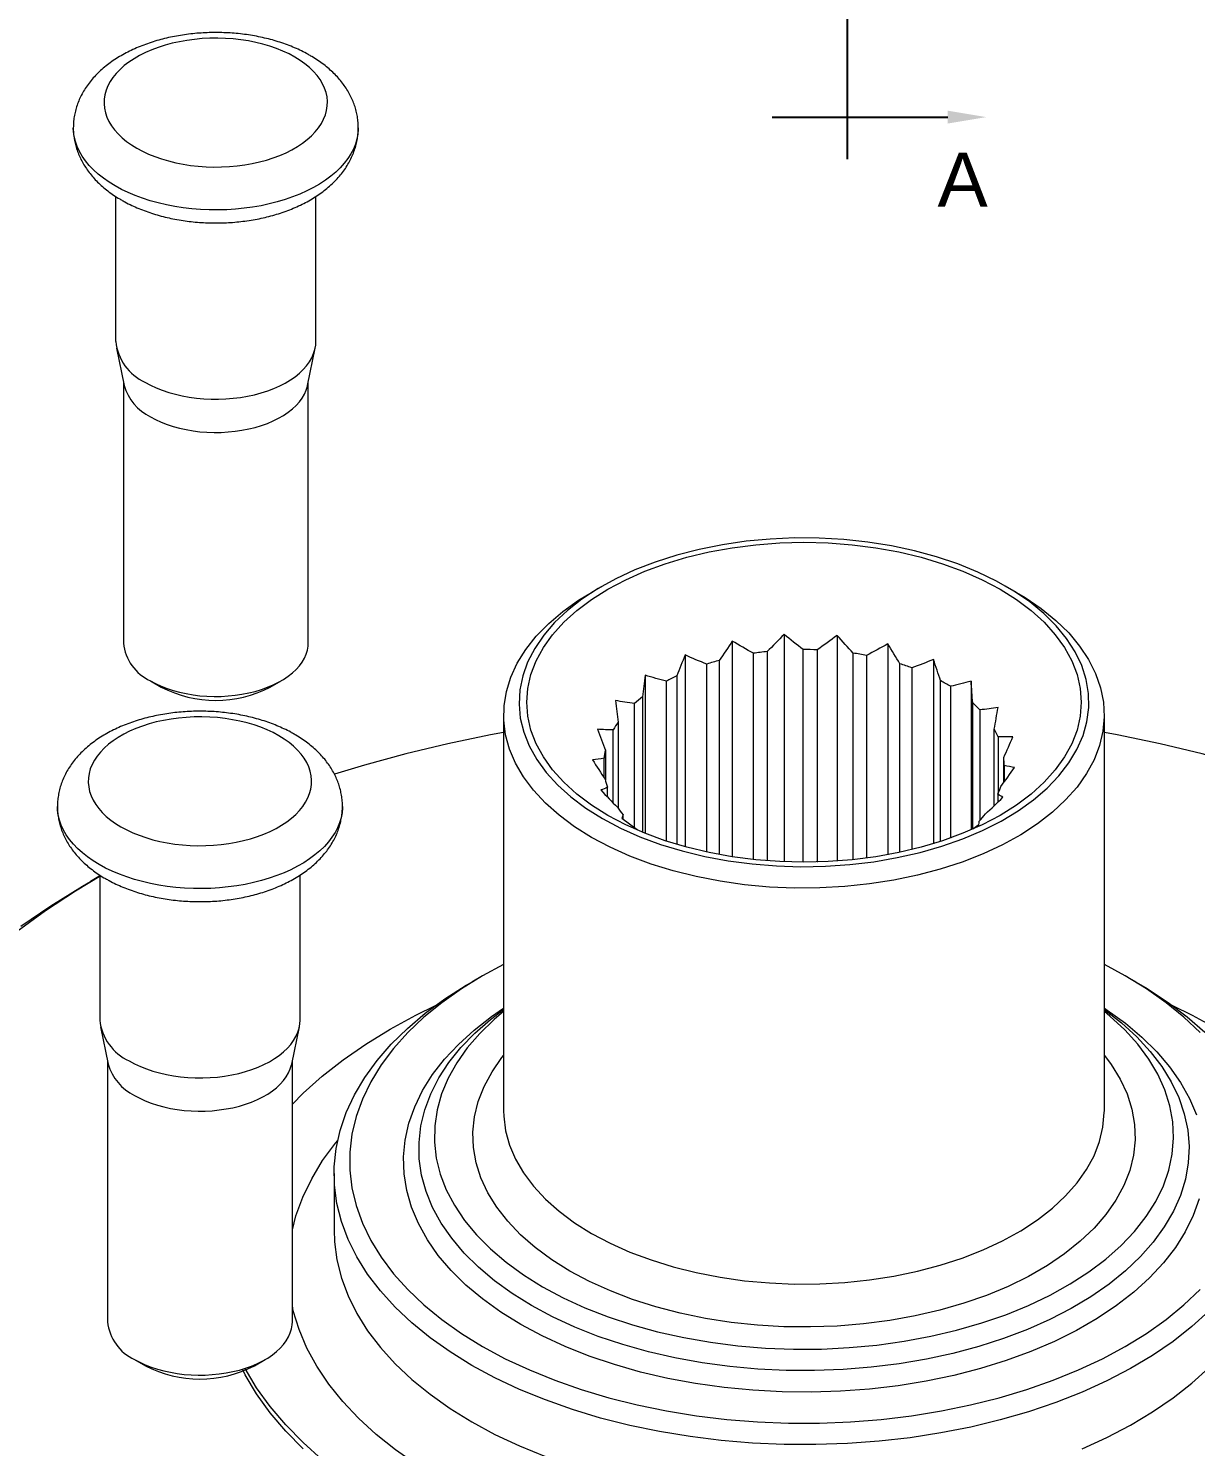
# Model space of a CAD drawing. Header units: millimetres. Extents: x 2429 to 2877, y 1091 to 1407.
# Drawn here: x 2497.2 to 2573, y 1137.3 to 1229.4 of the extents above; entities that cross this region are included whole.
import ezdxf

# ---------------------------------------------------------------- set-up
doc = ezdxf.new("R2010")
doc.units = ezdxf.units.MM
doc.linetypes.add('ACAD_ISO04W100', pattern=[30, 24, -3, 0, -3])
doc.layers.add('AM_4', color=1, linetype='ACAD_ISO04W100', lineweight=25)
doc.layers.add('AM_5', color=3, linetype='Continuous', lineweight=25)
doc.styles.get("Standard").update_dxf_attribs({"font": 'arial.ttf'})
doc.dimstyles.new('ISO-25', dxfattribs={"dimtxt": 3, "dimasz": 2.5, "dimexe": 1.25, "dimexo": 0.625, "dimtad": 1, "dimtxsty": 'Standard', "dimcen": 2.5, "dimadec": 0, "dimazin": 0, "dimtfac": 1, "dimtmove": 0, "dimatfit": 3, "dimfxl": 1, "dimarcsym": 0})

# ---------------------------------------------------------------- blocks, each defined once
blk = doc.blocks.new('*D45')
at = {"layer": 'AM_5', "color": 0, "lineweight": -2}
for p, q in [((2550.419, 1370.037), (2550.419, 1377.229)), ((2475.534, 1295.153), (2468.343, 1295.153))]:
    blk.add_line(p, q, dxfattribs=at)
blk.add_arc((2550.419, 1295.153), 80.826, 91.77227, 178.22773, dxfattribs=at)
at = {"layer": 'AM_5', "color": 0}
for points in [[(2547.913, 1376.357), (2547.926, 1375.523), (2550.419, 1375.979)], [(2470.048, 1297.646), (2469.215, 1297.659), (2469.593, 1295.153)]]:
    blk.add_solid(points, dxfattribs=at)
at = {"layer": 'Defpoints', "color": 0}
for p in [(2550.419, 1369.412), (2510.006, 1365.15), (2476.159, 1295.153), (2799.006, 1295.153), (2550.419, 1220.894)]:
    blk.add_point(p, dxfattribs=at)
at = {"layer": 'AM_5', "color": 0, "insert": (2491.741, 1353.83), "char_height": 3, "attachment_point": 5, "rotation": 45}
blk.add_mtext('90°', dxfattribs=at)

msp = doc.modelspace()

# ---------------------------------------------------------------- linework, layer by layer
at = {"color": 7, "linetype": 'Continuous', "lineweight": 15}
for p, q in [((2502.91, 1218.468), (2502.91, 1209.047)), ((2515.91, 1209.047), (2515.91, 1218.467)), ((2502.955, 1208.605), (2503.452, 1206.189)), ((2515.368, 1206.189), (2515.865, 1208.605)), ((2503.41, 1206.392), (2503.41, 1189.45)), ((2515.41, 1189.45), (2515.41, 1206.392)), ((2534.51, 1193.157), (2533.803, 1192.749)), ((2561.385, 1192.749), (2560.677, 1193.157)), ((2542.942, 1189.583), (2542.942, 1175.569)), ((2546.301, 1190.016), (2546.301, 1175.243)), ((2549.742, 1189.954), (2549.742, 1175.29)), ((2553.048, 1189.399), (2553.048, 1175.704)), ((2539.875, 1188.68), (2539.875, 1176.22)), ((2544.32, 1175.389), (2544.32, 1188.787)), ((2545.2, 1188.901), (2545.2, 1175.308)), ((2547.551, 1175.216), (2547.551, 1189.029)), ((2548.453, 1189.013), (2548.453, 1175.228)), ((2550.785, 1175.38), (2550.785, 1188.799)), ((2551.652, 1188.654), (2551.652, 1175.483)), ((2541.294, 1175.873), (2541.294, 1188.089)), ((2542.097, 1188.325), (2542.097, 1175.712)), ((2553.819, 1175.857), (2553.819, 1188.112)), ((2554.596, 1187.847), (2554.596, 1176.034)), ((2556.011, 1188.388), (2556.011, 1176.422)), ((2505.167, 1187.001), (2505.874, 1186.593)), ((2512.946, 1186.593), (2513.653, 1187.001)), ((2537.292, 1187.366), (2537.292, 1177.086)), ((2538.664, 1176.585), (2538.664, 1186.978)), ((2539.34, 1187.322), (2539.34, 1176.372)), ((2556.462, 1176.564), (2556.462, 1187.012)), ((2557.1, 1186.644), (2557.1, 1176.783)), ((2558.445, 1186.982), (2558.445, 1177.317)), ((2537.102, 1185.955), (2537.102, 1177.164)), ((2528.094, 1184.79), (2528.094, 1159.069)), ((2536.595, 1177.474), (2536.595, 1185.525)), ((2558.547, 1177.387), (2558.547, 1185.566)), ((2559.006, 1185.118), (2559.006, 1177.93)), ((2567.094, 1159.069), (2567.094, 1184.79)), ((2535.523, 1184.31), (2535.523, 1178.739)), ((2559.944, 1178.894), (2559.944, 1183.867)), ((2535.217, 1179.069), (2535.217, 1183.82)), ((2560.196, 1183.367), (2560.196, 1179.682)), ((2534.702, 1182.489), (2534.702, 1180.559)), ((2560.565, 1180.41), (2560.565, 1182.02)), ((2534.617, 1180.722), (2534.617, 1181.971)), ((2560.594, 1181.499), (2560.594, 1180.449)), ((2534.832, 1179.468), (2534.832, 1180.094)), ((2560.175, 1179.634), (2560.175, 1179.113)), ((2535.773, 1178.087), (2536.76, 1177.35)), ((2535.849, 1178.03), (2535.849, 1178.306)), ((2558.547, 1177.387), (2558.953, 1177.667)), ((2501.934, 1174.345), (2501.271, 1173.962)), ((2501.882, 1174.382), (2501.882, 1164.961)), ((2514.882, 1164.961), (2514.882, 1174.381)), ((2526.731, 1167.843), (2526.024, 1167.435)), ((2569.164, 1167.435), (2568.457, 1167.843)), ((2501.927, 1164.519), (2502.423, 1162.103)), ((2514.34, 1162.103), (2514.836, 1164.519)), ((2502.382, 1162.306), (2502.382, 1145.364)), ((2514.382, 1145.364), (2514.382, 1162.306)), ((2517.094, 1154.987), (2517.094, 1151.312)), ((2504.138, 1142.915), (2504.845, 1142.507)), ((2511.918, 1142.507), (2512.625, 1142.915))]:
    msp.add_line(p, q, dxfattribs=at)
at = {"color": 7, "linetype": 'Continuous', "lineweight": 15, "flags": 128}
for points in [[(2514.537, 1227.521), (2514.167, 1227.72), (2513.773, 1227.904), (2513.359, 1228.071), (2512.925, 1228.222), (2512.474, 1228.354), (2512.008, 1228.468), (2511.53, 1228.564), (2511.041, 1228.639), (2510.544, 1228.695), (2510.042, 1228.731), (2509.537, 1228.746), (2509.031, 1228.741), (2508.527, 1228.715), (2508.027, 1228.67), (2507.534, 1228.604), (2507.05, 1228.518), (2506.577, 1228.414), (2506.119, 1228.29), (2505.676, 1228.149), (2505.252, 1227.99), (2504.848, 1227.814), (2504.466, 1227.622), (2504.108, 1227.415), (2503.776, 1227.195), (2503.471, 1226.962), (2503.196, 1226.717), (2502.95, 1226.461), (2502.736, 1226.196), (2502.555, 1225.924), (2502.407, 1225.644), (2502.293, 1225.36), (2502.214, 1225.071), (2502.17, 1224.78), (2502.161, 1224.488), (2502.188, 1224.196), (2502.249, 1223.906), (2502.346, 1223.62), (2502.477, 1223.337), (2502.642, 1223.061), (2502.839, 1222.792), (2503.069, 1222.532), (2503.33, 1222.282), (2503.62, 1222.042), (2503.939, 1221.815), (2504.284, 1221.602), (2504.654, 1221.402), (2505.047, 1221.219), (2505.462, 1221.051), (2505.895, 1220.901), (2506.346, 1220.768), (2506.812, 1220.654), (2507.29, 1220.559), (2507.779, 1220.483), (2508.276, 1220.427), (2508.778, 1220.392), (2509.284, 1220.376), (2509.79, 1220.382), (2510.294, 1220.407), (2510.794, 1220.453), (2511.287, 1220.518), (2511.771, 1220.604), (2512.243, 1220.708), (2512.702, 1220.832), (2513.144, 1220.974), (2513.569, 1221.133), (2513.973, 1221.308), (2514.355, 1221.5), (2514.712, 1221.707), (2515.044, 1221.927), (2515.349, 1222.16), (2515.625, 1222.405), (2515.87, 1222.661), (2516.084, 1222.926), (2516.265, 1223.198), (2516.413, 1223.478), (2516.527, 1223.763), (2516.606, 1224.051), (2516.65, 1224.342), (2516.659, 1224.634), (2516.633, 1224.926), (2516.571, 1225.216), (2516.474, 1225.503), (2516.343, 1225.785), (2516.179, 1226.061), (2515.981, 1226.33), (2515.751, 1226.59), (2515.491, 1226.841), (2515.2, 1227.08), (2514.882, 1227.307), (2514.537, 1227.521)], [(2504.814, 1206.394), (2505.166, 1206.205), (2505.541, 1206.032), (2505.937, 1205.875), (2506.353, 1205.735), (2506.785, 1205.614), (2507.231, 1205.512), (2507.689, 1205.428), (2508.157, 1205.365), (2508.631, 1205.321), (2509.11, 1205.298), (2509.59, 1205.296), (2510.07, 1205.314), (2510.545, 1205.352), (2511.015, 1205.411), (2511.476, 1205.489), (2511.925, 1205.587), (2512.361, 1205.703), (2512.781, 1205.838), (2513.182, 1205.991), (2513.563, 1206.16), (2513.921, 1206.345), (2514.254, 1206.545), (2514.561, 1206.758), (2514.84, 1206.984), (2515.089, 1207.221), (2515.307, 1207.468), (2515.493, 1207.724), (2515.645, 1207.987), (2515.764, 1208.255), (2515.848, 1208.528), (2515.897, 1208.804), (2515.91, 1209.047)], [(2505.168, 1204.148), (2505.505, 1203.968), (2505.865, 1203.803), (2506.246, 1203.654), (2506.645, 1203.523), (2507.061, 1203.41), (2507.491, 1203.316), (2507.931, 1203.24), (2508.381, 1203.185), (2508.836, 1203.149), (2509.295, 1203.134), (2509.755, 1203.139), (2510.212, 1203.165), (2510.665, 1203.21), (2511.111, 1203.275), (2511.546, 1203.36), (2511.969, 1203.464), (2512.377, 1203.587), (2512.767, 1203.726), (2513.138, 1203.883), (2513.487, 1204.056), (2513.812, 1204.244), (2514.111, 1204.445), (2514.383, 1204.659), (2514.625, 1204.885), (2514.837, 1205.12), (2515.017, 1205.364), (2515.164, 1205.616), (2515.277, 1205.873), (2515.356, 1206.134), (2515.368, 1206.189)], [(2534.512, 1178.055), (2535.685, 1177.434), (2536.947, 1176.873), (2538.286, 1176.377), (2539.695, 1175.949), (2541.163, 1175.593), (2542.678, 1175.311), (2544.229, 1175.105), (2545.805, 1174.977), (2547.395, 1174.928), (2548.986, 1174.957), (2550.567, 1175.066), (2552.125, 1175.252), (2553.65, 1175.516), (2555.131, 1175.853), (2556.555, 1176.264), (2557.913, 1176.743), (2559.195, 1177.288), (2560.391, 1177.894), (2561.492, 1178.558), (2562.49, 1179.274), (2563.378, 1180.036), (2564.149, 1180.84), (2564.798, 1181.68), (2565.319, 1182.548), (2565.709, 1183.439), (2565.964, 1184.346), (2566.084, 1185.262), (2566.067, 1186.181), (2565.913, 1187.096), (2565.624, 1187.999), (2565.201, 1188.885), (2564.647, 1189.747), (2563.968, 1190.578), (2563.167, 1191.372), (2562.251, 1192.124), (2561.226, 1192.827), (2560.1, 1193.477), (2558.882, 1194.068), (2557.581, 1194.597), (2556.205, 1195.059), (2554.765, 1195.452), (2553.273, 1195.771), (2551.738, 1196.015), (2550.173, 1196.182), (2548.589, 1196.271), (2546.997, 1196.281), (2545.41, 1196.212), (2543.838, 1196.064), (2542.295, 1195.839), (2540.791, 1195.538), (2539.337, 1195.164), (2537.945, 1194.719), (2536.623, 1194.206), (2535.384, 1193.63), (2534.234, 1192.994), (2533.183, 1192.304), (2532.239, 1191.564), (2531.409, 1190.78), (2530.699, 1189.958), (2530.113, 1189.103), (2529.657, 1188.223), (2529.334, 1187.323), (2529.146, 1186.41), (2529.095, 1185.492), (2529.181, 1184.574), (2529.402, 1183.664), (2529.759, 1182.769), (2530.248, 1181.894), (2530.865, 1181.047), (2531.606, 1180.234), (2532.465, 1179.46), (2533.436, 1178.732), (2534.512, 1178.055)], [(2534.866, 1178.259), (2533.805, 1178.928), (2532.849, 1179.647), (2532.005, 1180.411), (2531.28, 1181.215), (2530.679, 1182.053), (2530.207, 1182.917), (2529.867, 1183.802), (2529.662, 1184.701), (2529.594, 1185.607), (2529.662, 1186.513), (2529.867, 1187.411), (2530.207, 1188.296), (2530.679, 1189.161), (2531.28, 1189.998), (2532.005, 1190.802), (2532.849, 1191.567), (2533.805, 1192.286), (2534.866, 1192.955), (2536.024, 1193.567), (2537.27, 1194.119), (2538.594, 1194.606), (2539.987, 1195.024), (2541.438, 1195.371), (2542.935, 1195.644), (2544.468, 1195.84), (2546.025, 1195.959), (2547.594, 1195.998), (2549.163, 1195.959), (2550.72, 1195.84), (2552.253, 1195.644), (2553.75, 1195.371), (2555.201, 1195.024), (2556.594, 1194.606), (2557.918, 1194.119), (2559.164, 1193.567), (2560.322, 1192.955), (2561.383, 1192.286), (2562.339, 1191.567), (2563.182, 1190.802), (2563.907, 1189.998), (2564.508, 1189.161), (2564.981, 1188.296), (2565.32, 1187.411), (2565.525, 1186.513), (2565.594, 1185.607), (2565.525, 1184.701), (2565.32, 1183.802), (2564.981, 1182.917), (2564.508, 1182.053), (2563.907, 1181.215), (2563.182, 1180.411), (2562.339, 1179.647), (2561.383, 1178.928), (2560.322, 1178.259), (2559.164, 1177.647), (2557.918, 1177.095), (2556.594, 1176.608), (2555.201, 1176.189), (2553.75, 1175.842), (2552.253, 1175.57), (2550.72, 1175.374), (2549.163, 1175.255), (2547.594, 1175.216), (2546.025, 1175.255), (2544.468, 1175.374), (2542.935, 1175.57), (2541.438, 1175.842), (2539.987, 1176.189), (2538.594, 1176.608), (2537.27, 1177.095), (2536.024, 1177.647), (2534.866, 1178.259)], [(2533.805, 1176.83), (2532.7, 1177.524), (2531.699, 1178.269), (2530.809, 1179.06), (2530.038, 1179.891), (2529.389, 1180.756), (2528.868, 1181.65), (2528.479, 1182.565), (2528.223, 1183.496), (2528.104, 1184.437), (2528.121, 1185.379), (2528.274, 1186.318), (2528.564, 1187.246), (2528.986, 1188.157), (2529.539, 1189.044), (2530.219, 1189.901), (2531.021, 1190.722), (2531.939, 1191.502), (2532.967, 1192.235), (2533.803, 1192.749)], [(2561.385, 1192.749), (2561.948, 1192.41), (2563.002, 1191.69), (2563.948, 1190.921), (2564.779, 1190.11), (2565.49, 1189.261), (2566.075, 1188.381), (2566.531, 1187.476), (2566.854, 1186.551), (2567.042, 1185.615), (2567.093, 1184.672), (2567.007, 1183.731), (2566.786, 1182.797), (2566.429, 1181.877), (2565.941, 1180.977), (2565.324, 1180.104), (2564.583, 1179.264), (2563.722, 1178.463), (2562.748, 1177.706), (2561.668, 1176.999), (2560.489, 1176.346), (2559.22, 1175.753), (2557.87, 1175.223), (2556.447, 1174.76), (2554.962, 1174.368), (2553.425, 1174.048), (2551.848, 1173.804), (2550.24, 1173.637), (2548.614, 1173.549), (2546.981, 1173.539), (2545.353, 1173.608), (2543.74, 1173.755), (2542.154, 1173.98), (2540.606, 1174.281), (2539.107, 1174.655), (2537.668, 1175.101), (2536.298, 1175.614), (2535.007, 1176.192), (2533.805, 1176.83)], [(2505.168, 1187.001), (2505.505, 1186.82), (2505.865, 1186.655), (2506.246, 1186.507), (2506.645, 1186.376), (2507.061, 1186.263), (2507.491, 1186.168), (2507.931, 1186.093), (2508.381, 1186.037), (2508.836, 1186.002), (2509.295, 1185.987), (2509.755, 1185.992), (2510.212, 1186.017), (2510.665, 1186.063), (2511.111, 1186.128), (2511.546, 1186.213), (2511.969, 1186.317), (2512.377, 1186.439), (2512.767, 1186.579), (2513.138, 1186.736), (2513.487, 1186.909), (2513.812, 1187.096), (2514.111, 1187.298), (2514.383, 1187.512), (2514.625, 1187.737), (2514.837, 1187.973), (2515.017, 1188.217), (2515.164, 1188.468), (2515.277, 1188.725), (2515.356, 1188.987), (2515.4, 1189.251), (2515.41, 1189.45)], [(2513.508, 1183.435), (2513.138, 1183.634), (2512.745, 1183.818), (2512.33, 1183.985), (2511.896, 1184.136), (2511.446, 1184.268), (2510.98, 1184.382), (2510.501, 1184.478), (2510.012, 1184.553), (2509.516, 1184.609), (2509.013, 1184.644), (2508.508, 1184.66), (2508.002, 1184.655), (2507.498, 1184.629), (2506.998, 1184.584), (2506.505, 1184.518), (2506.021, 1184.432), (2505.549, 1184.328), (2505.09, 1184.204), (2504.648, 1184.063), (2504.223, 1183.903), (2503.819, 1183.728), (2503.437, 1183.536), (2503.079, 1183.329), (2502.747, 1183.109), (2502.443, 1182.876), (2502.167, 1182.631), (2501.922, 1182.375), (2501.708, 1182.11), (2501.527, 1181.838), (2501.379, 1181.558), (2501.265, 1181.274), (2501.186, 1180.985), (2501.142, 1180.694), (2501.133, 1180.402), (2501.159, 1180.11), (2501.221, 1179.82), (2501.317, 1179.534), (2501.448, 1179.251), (2501.613, 1178.975), (2501.811, 1178.706), (2502.041, 1178.446), (2502.301, 1178.196), (2502.591, 1177.956), (2502.91, 1177.729), (2503.255, 1177.516), (2503.625, 1177.316), (2504.018, 1177.133), (2504.433, 1176.965), (2504.867, 1176.814), (2505.318, 1176.682), (2505.783, 1176.568), (2506.262, 1176.473), (2506.751, 1176.397), (2507.247, 1176.341), (2507.75, 1176.306), (2508.255, 1176.29), (2508.761, 1176.295), (2509.265, 1176.321), (2509.765, 1176.367), (2510.258, 1176.432), (2510.742, 1176.518), (2511.214, 1176.622), (2511.673, 1176.746), (2512.116, 1176.888), (2512.54, 1177.047), (2512.944, 1177.222), (2513.326, 1177.414), (2513.684, 1177.621), (2514.016, 1177.841), (2514.32, 1178.074), (2514.596, 1178.319), (2514.841, 1178.575), (2515.055, 1178.84), (2515.237, 1179.112), (2515.385, 1179.392), (2515.498, 1179.676), (2515.578, 1179.965), (2515.622, 1180.256), (2515.63, 1180.548), (2515.604, 1180.84), (2515.542, 1181.13), (2515.446, 1181.417), (2515.315, 1181.699), (2515.15, 1181.975), (2514.952, 1182.244), (2514.723, 1182.504), (2514.462, 1182.755), (2514.172, 1182.994), (2513.853, 1183.221), (2513.508, 1183.435)], [(2528.094, 1183.644), (2527.255, 1183.485), (2524.474, 1182.906), (2521.743, 1182.253), (2519.067, 1181.527), (2517.117, 1180.934)], [(2576.326, 1181.465), (2576.121, 1181.527), (2573.445, 1182.253), (2570.713, 1182.906), (2567.933, 1183.485), (2567.094, 1183.644)], [(2501.943, 1174.34), (2500.297, 1173.345), (2498.357, 1172.057), (2496.521, 1170.719)], [(2496.754, 1171.07), (2498.701, 1172.391), (2500.75, 1173.659), (2501.271, 1173.962)], [(2528.094, 1168.582), (2526.734, 1167.845), (2525.359, 1166.995), (2524.088, 1166.093), (2522.927, 1165.143), (2521.88, 1164.15), (2520.953, 1163.117), (2520.151, 1162.051), (2519.476, 1160.955), (2518.933, 1159.835), (2518.523, 1158.697), (2518.249, 1157.545), (2518.111, 1156.385), (2518.111, 1155.222), (2518.249, 1154.062), (2518.523, 1152.91), (2518.933, 1151.771), (2519.476, 1150.651), (2520.151, 1149.556), (2520.953, 1148.489), (2521.88, 1147.457), (2522.927, 1146.463), (2524.088, 1145.513), (2525.359, 1144.611), (2526.734, 1143.761)], [(2573.308, 1164.15), (2572.261, 1165.143), (2571.1, 1166.093), (2569.828, 1166.995), (2568.454, 1167.845), (2567.094, 1168.582)], [(2526.027, 1142.536), (2524.62, 1143.405), (2523.318, 1144.327), (2522.127, 1145.297), (2521.052, 1146.312), (2520.098, 1147.366), (2519.27, 1148.455), (2518.571, 1149.574), (2518.004, 1150.717), (2517.572, 1151.88), (2517.278, 1153.057), (2517.121, 1154.243), (2517.104, 1155.433), (2517.225, 1156.62), (2517.486, 1157.8), (2517.883, 1158.967), (2518.417, 1160.116), (2519.083, 1161.241), (2519.879, 1162.338), (2520.802, 1163.401), (2521.847, 1164.426), (2523.01, 1165.408), (2524.285, 1166.342), (2525.666, 1167.225), (2526.024, 1167.435)], [(2569.164, 1167.435), (2569.877, 1167.009), (2571.232, 1166.113), (2572.479, 1165.167), (2573.613, 1164.174)], [(2514.382, 1159.502), (2515.074, 1160.211), (2516.321, 1161.324), (2517.681, 1162.391), (2519.15, 1163.409), (2520.724, 1164.374), (2522.395, 1165.283), (2523.664, 1165.903)], [(2529.916, 1146.415), (2528.659, 1147.196), (2527.505, 1148.029), (2526.461, 1148.909), (2525.532, 1149.831), (2524.724, 1150.79), (2524.041, 1151.781), (2523.486, 1152.799), (2523.063, 1153.837), (2522.774, 1154.89), (2522.621, 1155.953), (2522.603, 1157.02), (2522.723, 1158.084), (2522.978, 1159.14), (2523.368, 1160.183), (2523.89, 1161.206), (2524.541, 1162.204), (2525.319, 1163.172), (2526.218, 1164.104), (2527.234, 1164.994), (2528.094, 1165.651)], [(2528.094, 1165.513), (2527.482, 1164.997), (2526.549, 1164.097), (2525.737, 1163.159), (2525.05, 1162.189), (2524.492, 1161.191), (2524.066, 1160.171), (2523.775, 1159.136), (2523.621, 1158.091), (2523.604, 1157.043), (2523.724, 1155.997), (2523.981, 1154.959), (2524.373, 1153.935), (2524.898, 1152.931), (2525.553, 1151.953), (2526.335, 1151.006), (2527.238, 1150.097), (2528.258, 1149.229), (2529.388, 1148.408), (2530.623, 1147.639)], [(2567.094, 1165.651), (2567.119, 1165.633), (2568.219, 1164.776), (2569.206, 1163.874), (2570.075, 1162.933), (2570.821, 1161.957), (2571.441, 1160.952), (2571.93, 1159.924), (2572.286, 1158.877), (2572.507, 1157.818), (2572.593, 1156.753), (2572.542, 1155.687), (2572.354, 1154.626), (2572.031, 1153.576), (2571.575, 1152.542), (2570.988, 1151.531), (2570.273, 1150.547), (2569.434, 1149.597), (2568.476, 1148.685), (2567.404, 1147.816), (2566.224, 1146.996), (2564.942, 1146.228), (2563.565, 1145.517), (2562.101, 1144.866), (2560.558, 1144.28), (2558.944, 1143.761), (2557.268, 1143.312), (2555.539, 1142.936), (2553.766, 1142.634), (2551.96, 1142.409), (2550.131, 1142.262), (2548.287, 1142.193), (2546.439, 1142.203), (2544.598, 1142.291), (2542.773, 1142.458), (2540.975, 1142.703), (2539.212, 1143.023), (2537.496, 1143.417), (2535.834, 1143.884), (2534.237, 1144.42), (2532.713, 1145.023), (2531.27, 1145.689), (2529.916, 1146.415)], [(2530.623, 1147.639), (2531.955, 1146.926), (2533.377, 1146.274), (2534.88, 1145.685), (2536.456, 1145.164), (2538.096, 1144.712), (2539.79, 1144.334), (2541.529, 1144.031), (2543.302, 1143.805), (2545.1, 1143.656), (2546.913, 1143.587), (2548.729, 1143.597), (2550.539, 1143.686), (2552.332, 1143.854), (2554.098, 1144.1), (2555.826, 1144.422), (2557.507, 1144.819), (2559.132, 1145.288), (2560.691, 1145.826), (2562.174, 1146.431), (2563.574, 1147.099), (2564.883, 1147.826), (2566.092, 1148.609), (2567.195, 1149.442), (2568.187, 1150.32), (2569.06, 1151.24), (2569.81, 1152.195), (2570.433, 1153.18), (2570.925, 1154.189), (2571.284, 1155.217), (2571.507, 1156.258), (2571.593, 1157.305), (2571.541, 1158.353), (2571.353, 1159.396), (2571.028, 1160.428), (2570.569, 1161.442), (2569.978, 1162.434), (2569.259, 1163.397), (2568.416, 1164.326), (2567.454, 1165.215), (2567.094, 1165.513)], [(2571.524, 1165.903), (2572.793, 1165.283), (2574.464, 1164.374)], [(2503.785, 1162.307), (2504.137, 1162.119), (2504.513, 1161.946), (2504.909, 1161.789), (2505.324, 1161.649), (2505.756, 1161.528), (2506.202, 1161.426), (2506.661, 1161.342), (2507.128, 1161.279), (2507.603, 1161.235), (2508.081, 1161.212), (2508.562, 1161.21), (2509.041, 1161.228), (2509.517, 1161.266), (2509.986, 1161.325), (2510.447, 1161.403), (2510.897, 1161.501), (2511.333, 1161.617), (2511.752, 1161.752), (2512.153, 1161.905), (2512.534, 1162.074), (2512.892, 1162.259), (2513.225, 1162.459), (2513.532, 1162.672), (2513.811, 1162.898), (2514.06, 1163.135), (2514.278, 1163.382), (2514.464, 1163.638), (2514.617, 1163.901), (2514.735, 1164.169), (2514.819, 1164.442), (2514.868, 1164.718), (2514.882, 1164.961)], [(2504.139, 1160.062), (2504.476, 1159.882), (2504.836, 1159.717), (2505.217, 1159.568), (2505.617, 1159.437), (2506.032, 1159.324), (2506.462, 1159.229), (2506.903, 1159.154), (2507.352, 1159.099), (2507.808, 1159.063), (2508.267, 1159.048), (2508.726, 1159.053), (2509.184, 1159.079), (2509.637, 1159.124), (2510.082, 1159.189), (2510.517, 1159.274), (2510.94, 1159.378), (2511.348, 1159.5), (2511.739, 1159.64), (2512.11, 1159.797), (2512.459, 1159.97), (2512.784, 1160.158), (2513.083, 1160.359), (2513.354, 1160.573), (2513.597, 1160.798), (2513.809, 1161.034), (2513.989, 1161.278), (2514.136, 1161.53), (2514.249, 1161.787), (2514.328, 1162.048), (2514.34, 1162.103)], [(2526.734, 1143.761), (2528.206, 1142.967), (2529.769, 1142.234), (2531.415, 1141.563), (2533.136, 1140.959), (2534.924, 1140.424), (2536.772, 1139.961), (2538.67, 1139.571), (2540.609, 1139.257), (2542.582, 1139.021), (2544.577, 1138.862), (2546.587, 1138.783), (2548.601, 1138.783), (2550.611, 1138.862), (2552.606, 1139.021), (2554.578, 1139.257), (2556.518, 1139.571), (2558.416, 1139.961), (2560.264, 1140.424), (2562.052, 1140.959), (2563.773, 1141.563), (2565.419, 1142.234), (2566.981, 1142.967), (2568.454, 1143.761), (2569.828, 1144.611), (2571.1, 1145.513), (2572.261, 1146.463), (2573.308, 1147.457)], [(2504.139, 1142.915), (2504.476, 1142.734), (2504.836, 1142.569), (2505.217, 1142.421), (2505.617, 1142.29), (2506.032, 1142.177), (2506.462, 1142.082), (2506.903, 1142.007), (2507.352, 1141.951), (2507.808, 1141.916), (2508.267, 1141.901), (2508.726, 1141.906), (2509.184, 1141.931), (2509.637, 1141.977), (2510.082, 1142.042), (2510.517, 1142.127), (2510.94, 1142.231), (2511.348, 1142.353), (2511.739, 1142.493), (2512.11, 1142.65), (2512.459, 1142.823), (2512.784, 1143.01), (2513.083, 1143.212), (2513.354, 1143.426), (2513.597, 1143.651), (2513.809, 1143.887), (2513.989, 1144.131), (2514.136, 1144.382), (2514.249, 1144.639), (2514.328, 1144.901), (2514.372, 1145.165), (2514.382, 1145.364)], [(2573.878, 1146.054), (2572.773, 1145.051), (2571.554, 1144.092), (2570.225, 1143.183), (2568.793, 1142.328), (2567.265, 1141.531), (2565.646, 1140.795), (2563.945, 1140.123), (2562.17, 1139.52), (2560.328, 1138.987), (2558.428, 1138.528), (2556.478, 1138.143), (2554.488, 1137.835), (2552.467, 1137.605), (2550.423, 1137.455), (2548.367, 1137.385), (2546.306, 1137.395), (2544.252, 1137.485), (2542.213, 1137.655), (2540.199, 1137.905), (2538.218, 1138.232), (2536.28, 1138.636), (2534.394, 1139.114), (2532.567, 1139.664), (2530.81, 1140.285), (2529.129, 1140.973), (2527.532, 1141.724), (2526.027, 1142.536)], [(2515.074, 1137.105), (2513.947, 1138.26), (2512.942, 1139.451), (2512.063, 1140.675), (2511.314, 1141.928), (2511.139, 1142.291)], [(2516.321, 1136.401), (2515.074, 1137.514), (2513.947, 1138.668), (2512.942, 1139.859), (2512.063, 1141.084), (2511.314, 1142.336), (2511.312, 1142.342)]]:
    msp.add_lwpolyline(points, dxfattribs=at)
at = {"color": 8, "linetype": 'Continuous', "lineweight": 15, "flags": 128}
for points in [[(2518.66, 1222.927), (2518.659, 1222.846), (2518.633, 1222.517), (2518.571, 1222.19), (2518.475, 1221.866), (2518.345, 1221.546), (2518.181, 1221.231), (2517.983, 1220.923), (2517.753, 1220.622), (2517.491, 1220.33), (2517.199, 1220.047), (2516.877, 1219.776), (2516.526, 1219.517), (2516.149, 1219.27), (2515.746, 1219.038), (2515.319, 1218.82), (2514.87, 1218.618), (2514.4, 1218.432), (2513.911, 1218.263), (2513.405, 1218.112), (2512.884, 1217.979), (2512.35, 1217.865), (2511.804, 1217.77), (2511.25, 1217.695), (2510.688, 1217.639), (2510.122, 1217.604), (2509.553, 1217.589), (2508.983, 1217.594), (2508.415, 1217.619), (2507.851, 1217.665), (2507.292, 1217.73), (2506.742, 1217.815), (2506.202, 1217.92), (2505.674, 1218.043), (2505.16, 1218.185), (2504.662, 1218.345), (2504.183, 1218.523), (2503.723, 1218.717), (2503.284, 1218.927), (2502.869, 1219.152), (2502.479, 1219.392), (2502.115, 1219.645), (2501.779, 1219.91), (2501.472, 1220.187), (2501.194, 1220.474), (2500.948, 1220.771), (2500.734, 1221.076), (2500.553, 1221.388), (2500.406, 1221.705), (2500.293, 1222.028), (2500.214, 1222.353), (2500.17, 1222.681), (2500.16, 1222.929)], [(2517.632, 1178.841), (2517.63, 1178.76), (2517.604, 1178.431), (2517.543, 1178.104), (2517.447, 1177.78), (2517.316, 1177.46), (2517.152, 1177.145), (2516.954, 1176.837), (2516.724, 1176.536), (2516.463, 1176.244), (2516.17, 1175.961), (2515.848, 1175.69), (2515.498, 1175.431), (2515.121, 1175.184), (2514.718, 1174.952), (2514.291, 1174.734), (2513.842, 1174.532), (2513.372, 1174.346), (2512.883, 1174.177), (2512.377, 1174.026), (2511.855, 1173.893), (2511.321, 1173.779), (2510.776, 1173.684), (2510.221, 1173.609), (2509.66, 1173.553), (2509.093, 1173.518), (2508.524, 1173.503), (2507.954, 1173.508), (2507.386, 1173.533), (2506.822, 1173.579), (2506.264, 1173.644), (2505.713, 1173.729), (2505.173, 1173.834), (2504.645, 1173.957), (2504.131, 1174.099), (2503.634, 1174.259), (2503.154, 1174.437), (2502.694, 1174.631), (2502.256, 1174.841), (2501.841, 1175.066), (2501.451, 1175.306), (2501.087, 1175.559), (2500.75, 1175.824), (2500.443, 1176.101), (2500.166, 1176.388), (2499.92, 1176.685), (2499.706, 1176.99), (2499.525, 1177.302), (2499.377, 1177.619), (2499.264, 1177.942), (2499.185, 1178.267), (2499.141, 1178.595), (2499.132, 1178.843)], [(2529.209, 1145.19), (2527.916, 1145.993), (2526.728, 1146.848), (2525.652, 1147.751), (2524.692, 1148.698), (2523.855, 1149.682), (2523.144, 1150.698), (2522.564, 1151.742), (2522.117, 1152.808), (2521.806, 1153.889), (2521.633, 1154.981), (2521.598, 1156.077), (2521.702, 1157.172), (2521.944, 1158.259), (2522.323, 1159.334), (2522.837, 1160.389), (2523.483, 1161.42), (2524.258, 1162.421), (2525.157, 1163.387), (2526.176, 1164.312), (2527.309, 1165.192), (2528.094, 1165.731)], [(2567.094, 1165.731), (2567.272, 1165.613), (2568.46, 1164.758), (2569.536, 1163.855), (2570.496, 1162.909), (2571.333, 1161.925), (2572.044, 1160.908), (2572.624, 1159.864), (2573.071, 1158.799)], [(2532.391, 1148.66), (2531.217, 1149.394), (2530.149, 1150.181), (2529.195, 1151.015), (2528.359, 1151.891), (2527.649, 1152.802), (2527.067, 1153.744), (2526.619, 1154.709), (2526.307, 1155.692), (2526.133, 1156.687), (2526.098, 1157.686), (2526.203, 1158.684), (2526.446, 1159.673), (2526.826, 1160.649), (2527.342, 1161.603), (2527.988, 1162.53), (2528.094, 1162.664)], [(2567.094, 1162.664), (2567.539, 1162.07), (2568.12, 1161.129), (2568.569, 1160.163), (2568.881, 1159.18), (2569.055, 1158.186), (2569.09, 1157.186), (2568.985, 1156.189), (2568.742, 1155.199), (2568.361, 1154.224), (2567.846, 1153.27), (2567.2, 1152.342), (2566.426, 1151.448), (2565.53, 1150.593), (2564.518, 1149.782), (2563.397, 1149.02), (2562.172, 1148.314), (2560.853, 1147.666), (2559.448, 1147.082), (2557.967, 1146.565), (2556.418, 1146.118), (2554.812, 1145.745), (2553.158, 1145.447), (2551.469, 1145.228), (2549.755, 1145.087), (2548.027, 1145.027), (2546.296, 1145.047), (2544.573, 1145.148), (2542.87, 1145.328), (2541.198, 1145.587), (2539.567, 1145.922), (2537.988, 1146.332), (2536.471, 1146.815), (2535.027, 1147.366), (2533.664, 1147.982), (2532.391, 1148.66)], [(2528.094, 1159.069), (2528.104, 1158.716), (2528.223, 1157.775), (2528.479, 1156.844), (2528.868, 1155.929), (2529.389, 1155.035), (2530.038, 1154.17), (2530.809, 1153.339), (2531.699, 1152.548), (2532.7, 1151.803), (2533.805, 1151.109)], [(2533.805, 1151.109), (2535.007, 1150.471), (2536.298, 1149.893), (2537.668, 1149.38), (2539.107, 1148.934), (2540.606, 1148.56), (2542.154, 1148.259), (2543.74, 1148.034), (2545.353, 1147.887), (2546.981, 1147.818), (2548.614, 1147.828), (2550.24, 1147.916), (2551.848, 1148.083), (2553.425, 1148.327), (2554.962, 1148.647), (2556.447, 1149.039), (2557.87, 1149.502), (2559.22, 1150.032), (2560.489, 1150.625), (2561.668, 1151.278), (2562.748, 1151.985), (2563.722, 1152.742), (2564.583, 1153.543), (2565.324, 1154.383), (2565.941, 1155.256), (2566.429, 1156.156), (2566.786, 1157.076), (2567.007, 1158.01), (2567.093, 1158.951), (2567.094, 1159.069)], [(2514.382, 1151.334), (2514.613, 1152.255), (2515.057, 1153.468), (2515.635, 1154.662), (2516.345, 1155.832), (2517.182, 1156.973), (2517.325, 1157.149)], [(2573.243, 1153.347), (2572.864, 1152.273), (2572.351, 1151.217), (2571.705, 1150.186), (2570.93, 1149.185), (2570.031, 1148.219), (2569.012, 1147.294), (2567.879, 1146.414), (2566.638, 1145.585), (2565.295, 1144.809), (2563.858, 1144.093), (2562.333, 1143.439), (2560.731, 1142.85), (2559.058, 1142.331), (2557.324, 1141.884), (2555.538, 1141.511), (2553.71, 1141.215), (2551.849, 1140.996), (2549.965, 1140.856), (2548.069, 1140.796), (2546.17, 1140.816), (2544.279, 1140.916), (2542.405, 1141.096), (2540.559, 1141.353), (2538.751, 1141.688), (2536.99, 1142.099), (2535.285, 1142.582), (2533.646, 1143.136), (2532.082, 1143.758), (2530.6, 1144.443), (2529.209, 1145.19)], [(2517.094, 1151.33), (2517.121, 1150.569), (2517.278, 1149.383), (2517.572, 1148.206), (2518.004, 1147.043), (2518.571, 1145.9), (2519.27, 1144.781), (2520.098, 1143.692), (2521.052, 1142.638), (2522.127, 1141.623), (2523.318, 1140.653), (2524.62, 1139.731), (2526.027, 1138.862)], [(2565.646, 1137.12), (2567.265, 1137.856), (2568.793, 1138.653), (2570.225, 1139.509), (2571.554, 1140.417), (2572.773, 1141.376), (2573.878, 1142.38), (2574.863, 1143.425), (2575.723, 1144.506), (2576.454, 1145.617), (2577.055, 1146.755), (2577.52, 1147.914), (2577.849, 1149.088), (2578.041, 1150.272), (2578.094, 1151.303)], [(2523.906, 1135.188), (2522.437, 1136.092), (2521.071, 1137.049), (2519.814, 1138.054), (2518.672, 1139.104), (2517.648, 1140.193), (2516.748, 1141.319), (2515.974, 1142.475), (2515.33, 1143.658), (2514.819, 1144.862), (2514.442, 1146.082), (2514.382, 1146.391)], [(2526.027, 1138.862), (2527.532, 1138.05), (2529.129, 1137.298), (2530.81, 1136.611)]]:
    msp.add_lwpolyline(points, dxfattribs=at)
at = {"color": 7, "linetype": 'Continuous', "lineweight": 15}
for centre, radius, start, end in [((2506.201, 1209.398), 3.309, 186.09407, 245.22607), ((2506.612, 1207.104), 3.29, 196.14434, 243.95066), ((2506.431, 1189.763), 3.037, 185.90969, 245.41045), ((2547.504, 1167.574), 21.451, 96.16716, 98.53837), ((2547.594, 1166.537), 22.492, 87.81191, 90.1094), ((2547.781, 1168.233), 20.784, 79.26827, 81.68993), ((2546.784, 1170.908), 18.037, 105.05998, 107.72175), ((2548.736, 1171.954), 16.939, 69.76198, 72.5375), ((2545.089, 1175.191), 13.425, 115.35319, 118.59423), ((2550.657, 1176.219), 12.255, 58.28061, 61.72477), ((2509.41, 1193.394), 7.666, 242.53632, 297.46905), ((2542.692, 1178.86), 9.033, 128.23579, 132.45689), ((2553.119, 1179.546), 8.106, 43.42327, 47.96024), ((2540.377, 1180.942), 5.908, 145.24944, 150.85158), ((2555.267, 1181.199), 5.385, 23.73449, 29.69424), ((2539.044, 1181.512), 4.451, 167.31718, 174.08411), ((2556.246, 1181.524), 4.348, 359.67942, 6.55254), ((2539.245, 1181.581), 4.657, 192.05931, 198.62496), ((2555.647, 1181.679), 4.968, 335.68917, 341.97791), ((2540.896, 1182.463), 6.538, 214.23737, 219.47357), ((2553.722, 1182.927), 7.272, 316.12898, 321.00651), ((2505.172, 1165.312), 3.309, 186.09407, 245.22607), ((2505.584, 1163.018), 3.29, 196.14434, 243.95066), ((2505.403, 1145.677), 3.037, 185.90969, 245.41045), ((2508.382, 1149.308), 7.666, 242.53632, 297.46905)]:
    msp.add_arc(centre, radius, start, end, dxfattribs=at)
for points, knots in [([(2515.537, 1227.62), (2515.46, 1227.663), (2515.242, 1227.786), (2514.869, 1227.973), (2514.414, 1228.176), (2513.943, 1228.359), (2513.457, 1228.522), (2512.958, 1228.666), (2512.449, 1228.79), (2511.931, 1228.894), (2511.405, 1228.978), (2510.873, 1229.043), (2510.337, 1229.087), (2509.798, 1229.112), (2509.259, 1229.116), (2508.719, 1229.1), (2508.182, 1229.065), (2507.648, 1229.009), (2507.12, 1228.934), (2506.598, 1228.838), (2506.085, 1228.723), (2505.581, 1228.588), (2505.089, 1228.432), (2504.609, 1228.257), (2504.144, 1228.063), (2503.695, 1227.848), (2503.264, 1227.613), (2502.853, 1227.36), (2502.465, 1227.087), (2502.101, 1226.796), (2501.764, 1226.489), (2501.457, 1226.166), (2501.18, 1225.83), (2500.935, 1225.483), (2500.724, 1225.126), (2500.546, 1224.762), (2500.401, 1224.392), (2500.29, 1224.019), (2500.213, 1223.643), (2500.168, 1223.28), (2500.164, 1223.042), (2500.162, 1222.93)], [0, 0, 0, 0, 0.014658, 0.041312, 0.067939, 0.094538, 0.121086, 0.147572, 0.173991, 0.200347, 0.226646, 0.252898, 0.279115, 0.305309, 0.331492, 0.357679, 0.38388, 0.410108, 0.436377, 0.4627, 0.489091, 0.515561, 0.542121, 0.568777, 0.595531, 0.622378, 0.649302, 0.676273, 0.703223, 0.730081, 0.756761, 0.783169, 0.809217, 0.834838, 0.85999, 0.884667, 0.908891, 0.932707, 0.956179, 0.97938, 1, 1, 1, 1]), ([(2518.658, 1222.927), (2518.658, 1222.951), (2518.663, 1223.1), (2518.641, 1223.372), (2518.59, 1223.742), (2518.506, 1224.107), (2518.392, 1224.466), (2518.248, 1224.819), (2518.075, 1225.165), (2517.871, 1225.503), (2517.639, 1225.832), (2517.377, 1226.151), (2517.085, 1226.459), (2516.766, 1226.756), (2516.419, 1227.039), (2516.045, 1227.307), (2515.746, 1227.497), (2515.573, 1227.598), (2515.537, 1227.62)], [0, 0, 0, 0, 0.012676, 0.077749, 0.142728, 0.207831, 0.273296, 0.339351, 0.406208, 0.474048, 0.543011, 0.613182, 0.684578, 0.757136, 0.830722, 0.905147, 0.980191, 1, 1, 1, 1]), ([(2500.163, 1222.929), (2500.162, 1222.905), (2500.157, 1222.756), (2500.179, 1222.484), (2500.23, 1222.114), (2500.314, 1221.749), (2500.428, 1221.39), (2500.572, 1221.037), (2500.746, 1220.691), (2500.949, 1220.353), (2501.182, 1220.024), (2501.444, 1219.705), (2501.735, 1219.397), (2502.055, 1219.1), (2502.402, 1218.817), (2502.775, 1218.549), (2503.074, 1218.359), (2503.247, 1218.258), (2503.284, 1218.236)], [0, 0, 0, 0, 0.012641, 0.077716, 0.142697, 0.207802, 0.27327, 0.339328, 0.406187, 0.474029, 0.542995, 0.613169, 0.684566, 0.757127, 0.830716, 0.905144, 0.98019, 1, 1, 1, 1]), ([(2503.284, 1218.236), (2503.361, 1218.193), (2503.578, 1218.07), (2503.951, 1217.883), (2504.406, 1217.68), (2504.878, 1217.497), (2505.364, 1217.334), (2505.862, 1217.19), (2506.371, 1217.066), (2506.89, 1216.962), (2507.416, 1216.878), (2507.947, 1216.813), (2508.483, 1216.769), (2509.022, 1216.745), (2509.562, 1216.74), (2510.101, 1216.756), (2510.638, 1216.791), (2511.172, 1216.847), (2511.7, 1216.922), (2512.222, 1217.018), (2512.736, 1217.133), (2513.239, 1217.268), (2513.732, 1217.424), (2514.211, 1217.599), (2514.676, 1217.793), (2515.125, 1218.008), (2515.556, 1218.243), (2515.967, 1218.496), (2516.355, 1218.769), (2516.719, 1219.06), (2517.056, 1219.367), (2517.364, 1219.69), (2517.64, 1220.026), (2517.885, 1220.373), (2518.097, 1220.73), (2518.275, 1221.094), (2518.419, 1221.464), (2518.53, 1221.837), (2518.607, 1222.213), (2518.653, 1222.576), (2518.657, 1222.814), (2518.659, 1222.926)], [0, 0, 0, 0, 0.014658, 0.041313, 0.06794, 0.09454, 0.121089, 0.147575, 0.173995, 0.200351, 0.226651, 0.252904, 0.279122, 0.305316, 0.3315, 0.357688, 0.383889, 0.410118, 0.436387, 0.462711, 0.489102, 0.515573, 0.542133, 0.56879, 0.595545, 0.622393, 0.649317, 0.676288, 0.703239, 0.730098, 0.756778, 0.783187, 0.809236, 0.834857, 0.86001, 0.884688, 0.908912, 0.932729, 0.956201, 0.979403, 1, 1, 1, 1]), ([(2514.508, 1183.534), (2514.431, 1183.577), (2514.214, 1183.7), (2513.841, 1183.887), (2513.386, 1184.09), (2512.914, 1184.273), (2512.428, 1184.436), (2511.93, 1184.58), (2511.42, 1184.704), (2510.902, 1184.808), (2510.376, 1184.892), (2509.844, 1184.957), (2509.309, 1185.001), (2508.77, 1185.025), (2508.23, 1185.03), (2507.691, 1185.014), (2507.153, 1184.979), (2506.62, 1184.923), (2506.091, 1184.848), (2505.57, 1184.752), (2505.056, 1184.637), (2504.552, 1184.502), (2504.06, 1184.346), (2503.58, 1184.171), (2503.115, 1183.977), (2502.666, 1183.762), (2502.236, 1183.527), (2501.825, 1183.274), (2501.436, 1183.001), (2501.073, 1182.71), (2500.736, 1182.403), (2500.428, 1182.08), (2500.151, 1181.744), (2499.907, 1181.397), (2499.695, 1181.04), (2499.517, 1180.676), (2499.373, 1180.306), (2499.262, 1179.933), (2499.185, 1179.557), (2499.139, 1179.194), (2499.135, 1178.956), (2499.133, 1178.844)], [0, 0, 0, 0, 0.014658, 0.041312, 0.067939, 0.094538, 0.121086, 0.147572, 0.173991, 0.200347, 0.226646, 0.252898, 0.279115, 0.305309, 0.331492, 0.357679, 0.38388, 0.410108, 0.436377, 0.4627, 0.489091, 0.515561, 0.542121, 0.568777, 0.595531, 0.622378, 0.649302, 0.676273, 0.703223, 0.730081, 0.756761, 0.783169, 0.809217, 0.834838, 0.85999, 0.884667, 0.908891, 0.932707, 0.956179, 0.97938, 1, 1, 1, 1]), ([(2517.629, 1178.841), (2517.63, 1178.865), (2517.635, 1179.014), (2517.613, 1179.286), (2517.562, 1179.656), (2517.478, 1180.021), (2517.364, 1180.38), (2517.22, 1180.733), (2517.046, 1181.079), (2516.843, 1181.417), (2516.61, 1181.746), (2516.348, 1182.065), (2516.057, 1182.373), (2515.737, 1182.67), (2515.39, 1182.953), (2515.017, 1183.221), (2514.718, 1183.411), (2514.544, 1183.512), (2514.508, 1183.534)], [0, 0, 0, 0, 0.012676, 0.077749, 0.142728, 0.207831, 0.273296, 0.339351, 0.406208, 0.474048, 0.543011, 0.613182, 0.684578, 0.757136, 0.830722, 0.905147, 0.980191, 1, 1, 1, 1]), ([(2499.134, 1178.843), (2499.133, 1178.819), (2499.128, 1178.67), (2499.15, 1178.398), (2499.201, 1178.028), (2499.286, 1177.663), (2499.399, 1177.304), (2499.543, 1176.951), (2499.717, 1176.605), (2499.92, 1176.267), (2500.153, 1175.938), (2500.415, 1175.619), (2500.706, 1175.311), (2501.026, 1175.014), (2501.373, 1174.731), (2501.746, 1174.463), (2502.045, 1174.273), (2502.219, 1174.172), (2502.255, 1174.15)], [0, 0, 0, 0, 0.012641, 0.077716, 0.142697, 0.207802, 0.27327, 0.339328, 0.406187, 0.474029, 0.542995, 0.613169, 0.684566, 0.757127, 0.830716, 0.905144, 0.98019, 1, 1, 1, 1]), ([(2502.255, 1174.15), (2502.332, 1174.107), (2502.549, 1173.984), (2502.922, 1173.797), (2503.378, 1173.594), (2503.849, 1173.411), (2504.335, 1173.248), (2504.834, 1173.104), (2505.343, 1172.98), (2505.861, 1172.876), (2506.387, 1172.792), (2506.919, 1172.727), (2507.455, 1172.683), (2507.993, 1172.658), (2508.533, 1172.654), (2509.072, 1172.67), (2509.61, 1172.705), (2510.143, 1172.761), (2510.672, 1172.836), (2511.193, 1172.932), (2511.707, 1173.047), (2512.211, 1173.182), (2512.703, 1173.338), (2513.183, 1173.513), (2513.648, 1173.707), (2514.097, 1173.922), (2514.528, 1174.157), (2514.938, 1174.41), (2515.327, 1174.683), (2515.69, 1174.974), (2516.027, 1175.281), (2516.335, 1175.604), (2516.612, 1175.94), (2516.857, 1176.287), (2517.068, 1176.644), (2517.246, 1177.008), (2517.39, 1177.378), (2517.501, 1177.751), (2517.578, 1178.127), (2517.624, 1178.49), (2517.628, 1178.728), (2517.63, 1178.84)], [0, 0, 0, 0, 0.014658, 0.041313, 0.06794, 0.09454, 0.121089, 0.147575, 0.173995, 0.200351, 0.226651, 0.252904, 0.279122, 0.305316, 0.3315, 0.357688, 0.383889, 0.410118, 0.436387, 0.462711, 0.489102, 0.515573, 0.542133, 0.56879, 0.595545, 0.622393, 0.649317, 0.676288, 0.703239, 0.730098, 0.756778, 0.783187, 0.809236, 0.834857, 0.86001, 0.884688, 0.908912, 0.932729, 0.956201, 0.979403, 1, 1, 1, 1])]:
    msp.add_open_spline(points, degree=3, knots=knots, dxfattribs=at)
for points in [[(2542.942, 1189.583), (2542.665, 1189.155), (2542.384, 1188.736), (2542.097, 1188.325)], [(2544.32, 1188.787), (2543.853, 1189.041), (2543.394, 1189.307), (2542.942, 1189.583)], [(2546.301, 1190.016), (2545.94, 1189.635), (2545.573, 1189.263), (2545.2, 1188.901)], [(2547.551, 1189.029), (2547.128, 1189.348), (2546.712, 1189.678), (2546.301, 1190.016)], [(2549.742, 1189.954), (2549.319, 1189.63), (2548.89, 1189.316), (2548.453, 1189.013)], [(2550.785, 1188.799), (2550.432, 1189.175), (2550.085, 1189.56), (2549.742, 1189.954)], [(2553.048, 1189.399), (2552.59, 1189.14), (2552.125, 1188.891), (2551.652, 1188.654)], [(2553.819, 1188.112), (2553.558, 1188.533), (2553.301, 1188.962), (2553.048, 1189.399)], [(2539.875, 1188.68), (2539.699, 1188.22), (2539.521, 1187.767), (2539.34, 1187.322)], [(2541.294, 1188.089), (2540.813, 1188.273), (2540.34, 1188.472), (2539.875, 1188.68)], [(2556.011, 1188.388), (2555.547, 1188.196), (2555.075, 1188.015), (2554.596, 1187.847)], [(2556.462, 1187.012), (2556.309, 1187.462), (2556.159, 1187.922), (2556.011, 1188.388)], [(2537.292, 1187.366), (2537.23, 1186.889), (2537.166, 1186.418), (2537.102, 1185.955)], [(2538.664, 1186.978), (2538.199, 1187.094), (2537.742, 1187.224), (2537.292, 1187.366)], [(2558.445, 1186.982), (2558.004, 1186.857), (2557.556, 1186.743), (2557.1, 1186.644)], [(2558.547, 1185.566), (2558.513, 1186.03), (2558.479, 1186.503), (2558.445, 1186.982)], [(2536.595, 1185.525), (2536.175, 1185.576), (2535.763, 1185.643), (2535.357, 1185.722)], [(2535.357, 1185.722), (2535.412, 1185.244), (2535.467, 1184.773), (2535.523, 1184.31)], [(2560.198, 1185.272), (2559.807, 1185.207), (2559.41, 1185.154), (2559.006, 1185.118)], [(2559.944, 1183.867), (2560.03, 1184.327), (2560.115, 1184.796), (2560.198, 1185.272)], [(2535.217, 1183.82), (2534.869, 1183.815), (2534.528, 1183.827), (2534.191, 1183.853)], [(2534.191, 1183.853), (2534.359, 1183.391), (2534.529, 1182.936), (2534.702, 1182.489)], [(2561.158, 1183.363), (2560.842, 1183.35), (2560.522, 1183.35), (2560.196, 1183.367)], [(2560.565, 1182.02), (2560.766, 1182.46), (2560.964, 1182.908), (2561.158, 1183.363)], [(2534.617, 1181.971), (2534.363, 1181.922), (2534.113, 1181.891), (2533.867, 1181.874)], [(2533.867, 1181.874), (2534.138, 1181.444), (2534.412, 1181.021), (2534.691, 1180.608)], [(2560.372, 1180.142), (2560.675, 1180.545), (2560.973, 1180.957), (2561.266, 1181.377)], [(2561.266, 1181.377), (2561.046, 1181.403), (2560.822, 1181.442), (2560.594, 1181.499)], [(2534.832, 1180.094), (2534.688, 1180.016), (2534.546, 1179.957), (2534.406, 1179.911)], [(2534.406, 1179.911), (2534.762, 1179.527), (2535.123, 1179.151), (2535.491, 1178.784)], [(2559.375, 1178.351), (2559.761, 1178.704), (2560.141, 1179.067), (2560.515, 1179.438)], [(2560.515, 1179.438), (2560.404, 1179.488), (2560.29, 1179.552), (2560.175, 1179.634)], [(2535.849, 1178.306), (2535.823, 1178.217), (2535.798, 1178.145), (2535.773, 1178.087)], [(2558.953, 1177.667), (2558.957, 1177.725), (2558.961, 1177.797), (2558.965, 1177.887)]]:
    msp.add_open_spline(points, degree=3, dxfattribs=at)
at = {"layer": 'AM_4', "ltscale": 0.5}
msp.add_line((2550.419, 1220.894), (2550.419, 1369.412), dxfattribs=at)
at = {"layer": 'AM_5'}
msp.add_line((2545.537, 1223.618), (2556.929, 1223.618), dxfattribs=at)
msp.add_solid([(2556.929, 1224.035), (2556.929, 1223.202), (2559.429, 1223.618)], dxfattribs=at)

# ---------------------------------------------------------------- texts
at = {"layer": 'AM_5', "insert": (2556.264, 1221.301), "char_height": 3.5, "attachment_point": 1}
msp.add_mtext_dynamic_manual_height_columns('A', width=12.46166, gutter_width=12.5, heights=[0], dxfattribs=at)

# ---------------------------------------------------------------- dimensions: what is measured, and where the dimension line sits
at = {"layer": 'AM_5'}
dim = msp.add_angular_dim_2l(base=(2510.006, 1365.15), line1=((2550.419, 1220.894), (2550.419, 1369.412)), line2=((2799.006, 1295.153), (2476.159, 1295.153)), dimstyle='ISO-25', dxfattribs=at)
dim.commit()
dim.dimension.update_dxf_attribs({"geometry": '*D45', "text_midpoint": (2491.741, 1353.83)})

doc.saveas('drawing.dxf')
